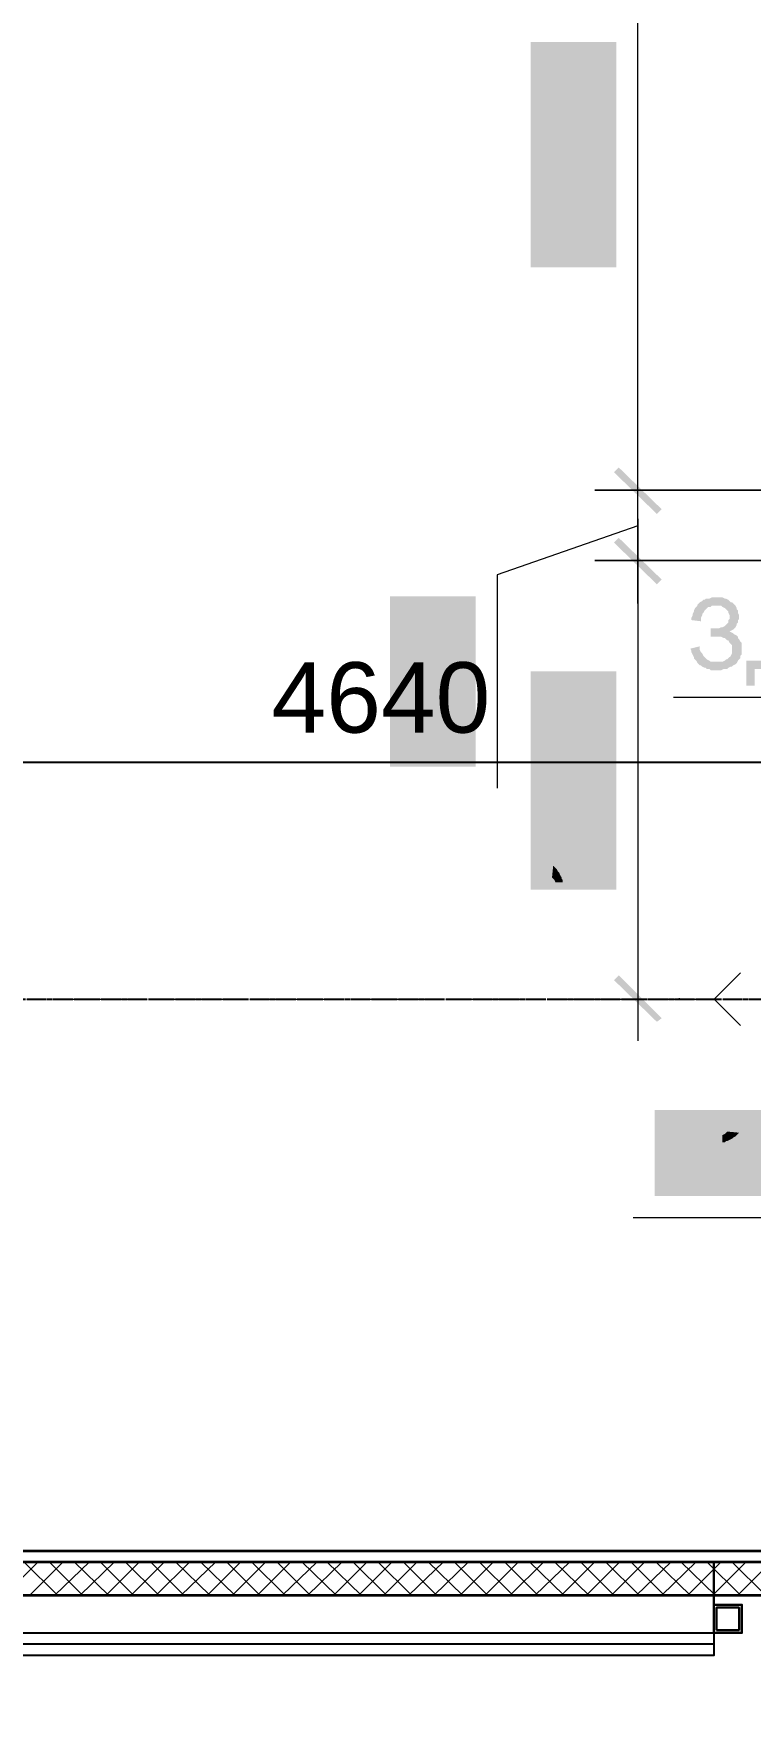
# Model space of a CAD drawing. Header units: millimetres. Extents: x -383313 to -161684, y -117025 to 99224.
# Drawn here: x -333930 to -331384, y -26108 to -20153 of the extents above; entities that cross this region are included whole.
import ezdxf

# ---------------------------------------------------------------- set-up
doc = ezdxf.new("R2010")
doc.units = ezdxf.units.MM
doc.header["$MEASUREMENT"] = 0
doc.linetypes.add('PS-GOST2.303 5', pattern=[24, 20, -1.5, 1, -1.5])
doc.layers.get('Defpoints').update_dxf_attribs({"color": 31})
for name, color, linetype in [('001__КОНСТРУКТИВ__Двери', 13, 'Continuous'), ('001__КОНСТРУКТИВ__Колонны', 14, 'Continuous'), ('001__КОНСТРУКТИВ__размеры внутр.', 7, 'Continuous'), ('PDF_Geometry', 7, 'Continuous'), ('PDF_Solid Fills', 7, 'Continuous'), ('PS_Оси', 5, 'PS-GOST2.303 5')]:
    doc.layers.add(name, color=color, linetype=linetype)
doc.layers.add('001__КОНСТРУКТИВ__Стены наружные', color=7, linetype='Continuous', lineweight=30)
doc.styles.add('PSTUDIO', font='arial.ttf')
doc.dimstyles.new('PS_TICK', dxfattribs={"dimscale": 100, "dimtxt": 2.5, "dimasz": 1, "dimexe": 2, "dimexo": 2, "dimgap": 1, "dimtad": 1, "dimdec": 0, "dimzin": 0, "dimdsep": 46, "dimtxsty": 'PSTUDIO', "dimblk": 'ARCHTICK', "dimcen": 2, "dimdle": 1.5, "dimse1": 1, "dimse2": 1, "dimadec": 0, "dimazin": 0, "dimtfac": 1, "dimtdec": 0, "dimtix": 1, "dimtmove": 1, "dimatfit": 3, "dimldrblk": 'ARCHTICK', "dimfxl": 1, "dimtolj": 1, "dimtzin": 0, "dimarcsym": 0})

# ---------------------------------------------------------------- blocks, each defined once
blk = doc.blocks.new('_ArchTick')
at = {"color": 0, "linetype": 'ByBlock', "const_width": 0.15}
blk.add_lwpolyline([(-0.5, -0.5), (0.5, 0.5)], dxfattribs=at)
blk = doc.blocks.new('*D279')
at = {"layer": '001__КОНСТРУКТИВ__размеры внутр.', "color": 0, "lineweight": -2, "ltscale": 100, "transparency": 16777216}
blk.add_line((-335166.1, -22739.8), (-330226.1, -22739.8), dxfattribs=at)
at = {"layer": 'Defpoints', "color": 0, "ltscale": 100, "transparency": 16777216}
for p in [(-335016.1, -22267.3), (-330376.1, -22267.3), (-330376.1, -22739.8)]:
    blk.add_point(p, dxfattribs=at)
at = {"layer": '001__КОНСТРУКТИВ__размеры внутр.', "color": 0, "lineweight": -2, "ltscale": 100, "transparency": 16777216, "xscale": 100, "yscale": 100, "zscale": 100, "rotation": 180}
blk.add_blockref('_ArchTick', (-335016.1, -22739.8), dxfattribs=at)
at = {"layer": '001__КОНСТРУКТИВ__размеры внутр.', "color": 0, "lineweight": -2, "ltscale": 100, "transparency": 16777216, "xscale": 100, "yscale": 100, "zscale": 100}
blk.add_blockref('_ArchTick', (-330376.1, -22739.8), dxfattribs=at)
at = {"layer": '001__КОНСТРУКТИВ__размеры внутр.', "color": 0, "ltscale": 100, "transparency": 16777216, "insert": (-332696.1, -22512.2), "char_height": 250, "attachment_point": 5, "style": 'PSTUDIO'}
blk.add_mtext('\\A1;4640', dxfattribs=at)
blk = doc.blocks.new('*D281')
at = {"layer": '001__КОНСТРУКТИВ__размеры внутр.', "color": 0, "lineweight": -2, "ltscale": 100, "transparency": 16777216}
blk.add_line((-336984.8, -5432.1), (-336984.8, -20232.4), dxfattribs=at)
at = {"layer": 'Defpoints', "color": 0, "ltscale": 100, "transparency": 16777216}
for p in [(-330226.1, -5582.1), (-336984.8, -20082.4), (-335014.1, -20082.4)]:
    blk.add_point(p, dxfattribs=at)
at = {"layer": '001__КОНСТРУКТИВ__размеры внутр.', "color": 0, "lineweight": -2, "ltscale": 100, "transparency": 16777216, "xscale": 100, "yscale": 100, "zscale": 100}
for p, rotation in [((-336984.8, -5582.1), 90), ((-336984.8, -20082.4), 270)]:
    blk.add_blockref('_ArchTick', p, dxfattribs=dict(at, rotation=rotation))
at = {"layer": '001__КОНСТРУКТИВ__размеры внутр.', "color": 0, "ltscale": 100, "transparency": 16777216, "insert": (-337212.4, -12832.2), "char_height": 250, "attachment_point": 5, "rotation": 90, "style": 'PSTUDIO'}
blk.add_mtext('\\A1;14500', dxfattribs=at)
blk = doc.blocks.new('A$Cf5759c35')
at = {"layer": 'PDF_Solid Fills'}
for points in [[(26322.7, -2019.3), (26322.7, -2019.3), (26322.7, -2044.7), (26326.9, -2048.9), (26326.9, -2053.2), (26331.2, -2061.6), (26335.4, -2065.9), (26335.4, -2065.9), (26339.6, -2070.1), (26348.1, -2074.3), (26348.1, -2019.3), (26348.1, -2019.3), (26348.1, -2010.8), (26348.1, -2006.6), (26352.3, -1998.1), (26356.6, -1993.9), (26360.8, -1989.7), (26369.3, -1985.4), (26369.3, -1985.4), (26373.5, -1981.2), (26377.7, -1981.2), (26382, -1977), (26386.2, -1977), (26390.4, -1977), (26398.9, -1972.7), (26407.4, -1972.7), (26411.6, -1972.7), (26420.1, -1972.7), (26428.5, -1972.7), (26441.2, -1972.7), (26449.7, -1972.7), (26449.7, -1972.7), (26462.4, -1972.7), (26470.9, -1972.7), (26479.3, -1972.7), (26487.8, -1972.7), (26492, -1972.7), (26500.5, -1972.7), (26509, -1977), (26513.2, -1977), (26517.4, -1977), (26521.7, -1981.2), (26525.9, -1981.2), (26530.1, -1985.4), (26534.4, -1985.4), (26538.6, -1989.7), (26542.8, -1998.1), (26547.1, -2002.4), (26551.3, -2006.6), (26551.3, -2015.1), (26551.3, -2019.3), (26555.5, -2074.3), (26559.8, -2070.1), (26564, -2065.9), (26568.2, -2061.6), (26568.2, -2053.2), (26572.5, -2048.9), (26572.5, -2040.5), (26576.7, -2036.2), (26576.7, -2027.8), (26576.7, -2019.3), (26576.7, -2019.3), (26576.7, -2010.8), (26576.7, -2006.6), (26572.5, -1998.1), (26572.5, -1993.9), (26568.2, -1985.4), (26564, -1981.2), (26564, -1977), (26559.8, -1972.7), (26555.5, -1968.5), (26551.3, -1964.3), (26547.1, -1960), (26538.6, -1955.8), (26534.4, -1955.8), (26525.9, -1951.6), (26521.7, -1947.3), (26517.4, -1947.3), (26513.2, -1947.3), (26509, -1943.1), (26500.5, -1943.1), (26496.3, -1943.1), (26487.8, -1943.1), (26479.3, -1938.9), (26475.1, -1938.9), (26466.6, -1938.9), (26458.2, -1938.9), (26449.7, -1938.9), (26445.5, -1938.9), (26437, -1938.9), (26428.5, -1938.9), (26420.1, -1938.9), (26415.8, -1938.9), (26407.4, -1943.1), (26403.1, -1943.1), (26394.7, -1943.1), (26390.4, -1943.1), (26382, -1947.3), (26377.7, -1947.3), (26369.3, -1951.6), (26365, -1955.8), (26356.6, -1955.8), (26352.3, -1960), (26352.3, -1960), (26348.1, -1964.3), (26343.9, -1968.5), (26335.4, -1972.7), (26331.2, -1981.2), (26331.2, -1985.4), (26326.9, -1985.4), (26326.9, -1993.9), (26322.7, -1998.1), (26322.7, -2006.6), (26322.7, -2015.1)], [(26348.1, -2074.3), (26352.3, -2078.6), (26356.6, -2082.8), (26365, -2087), (26369.3, -2091.3), (26377.7, -2091.3), (26377.7, -2095.5), (26386.2, -2095.5), (26390.4, -2095.5), (26398.9, -2099.7), (26403.1, -2099.7), (26411.6, -2099.7), (26415.8, -2099.7), (26424.3, -2099.7), (26432.8, -2099.7), (26441.2, -2104), (26449.7, -2104), (26453.9, -2104), (26462.4, -2104), (26470.9, -2099.7), (26479.3, -2099.7), (26487.8, -2099.7), (26496.3, -2099.7), (26500.5, -2099.7), (26509, -2095.5), (26513.2, -2095.5), (26521.7, -2091.3), (26525.9, -2091.3), (26530.1, -2087), (26538.6, -2087), (26542.8, -2082.8), (26547.1, -2078.6), (26551.3, -2078.6), (26555.5, -2074.3), (26551.3, -2019.3), (26551.3, -2023.5), (26551.3, -2027.8), (26547.1, -2036.2), (26547.1, -2040.5), (26542.8, -2044.7), (26538.6, -2053.2), (26530.1, -2057.4), (26530.1, -2057.4), (26525.9, -2057.4), (26521.7, -2061.6), (26517.4, -2061.6), (26513.2, -2065.9), (26504.7, -2065.9), (26500.5, -2065.9), (26492, -2070.1), (26483.6, -2070.1), (26475.1, -2070.1), (26466.6, -2070.1), (26458.2, -2070.1), (26449.7, -2070.1), (26441.2, -2070.1), (26432.8, -2070.1), (26424.3, -2070.1), (26415.8, -2070.1), (26407.4, -2070.1), (26403.1, -2065.9), (26394.7, -2065.9), (26390.4, -2065.9), (26382, -2061.6), (26377.7, -2061.6), (26373.5, -2057.4), (26369.3, -2057.4), (26365, -2053.2), (26360.8, -2048.9), (26356.6, -2044.7), (26352.3, -2040.5), (26348.1, -2036.2), (26348.1, -2027.8), (26348.1, -2019.3)], [(26322.7, -2218.3), (26322.7, -2218.3), (26322.7, -2239.4), (26326.9, -2247.9), (26326.9, -2252.1), (26331.2, -2260.6), (26335.4, -2264.8), (26339.6, -2269.1), (26343.9, -2273.3), (26348.1, -2214), (26348.1, -2209.8), (26348.1, -2201.3), (26352.3, -2197.1), (26352.3, -2192.9), (26356.6, -2184.4), (26360.8, -2180.2), (26365, -2180.2), (26369.3, -2175.9), (26377.7, -2171.7), (26382, -2167.5), (26390.4, -2167.5), (26394.7, -2167.5), (26403.1, -2167.5), (26407.4, -2167.5), (26415.8, -2167.5), (26424.3, -2167.5), (26428.5, -2171.7), (26437, -2171.7), (26441.2, -2175.9), (26445.5, -2180.2), (26449.7, -2184.4), (26453.9, -2188.6), (26453.9, -2163.2), (26462.4, -2163.2), (26462.4, -2163.2), (26470.9, -2163.2), (26479.3, -2163.2), (26483.6, -2163.2), (26492, -2167.5), (26500.5, -2167.5), (26500.5, -2167.5), (26509, -2171.7), (26517.4, -2171.7), (26521.7, -2175.9), (26525.9, -2180.2), (26530.1, -2180.2), (26534.4, -2184.4), (26542.8, -2192.9), (26547.1, -2197.1), (26547.1, -2201.3), (26551.3, -2205.6), (26551.3, -2214), (26551.3, -2222.5), (26555.5, -2163.2), (26551.3, -2159), (26542.8, -2154.8), (26538.6, -2150.5), (26530.1, -2150.5), (26525.9, -2146.3), (26517.4, -2142.1), (26517.4, -2142.1), (26513.2, -2142.1), (26509, -2137.8), (26500.5, -2137.8), (26496.3, -2137.8), (26487.8, -2133.6), (26483.6, -2133.6), (26475.1, -2133.6), (26466.6, -2133.6), (26458.2, -2133.6), (26449.7, -2133.6), (26441.2, -2133.6), (26441.2, -2133.6), (26432.8, -2133.6), (26424.3, -2133.6), (26415.8, -2133.6), (26407.4, -2133.6), (26398.9, -2133.6), (26394.7, -2137.8), (26386.2, -2137.8), (26382, -2137.8), (26377.7, -2142.1), (26373.5, -2142.1), (26369.3, -2142.1), (26365, -2146.3), (26356.6, -2150.5), (26352.3, -2154.8), (26348.1, -2159), (26343.9, -2163.2), (26339.6, -2167.5), (26335.4, -2171.7), (26331.2, -2180.2), (26326.9, -2184.4), (26326.9, -2192.9), (26322.7, -2197.1), (26322.7, -2205.6), (26322.7, -2209.8)], [(26453.9, -2188.6), (26458.2, -2197.1), (26458.2, -2209.8), (26462.4, -2214), (26466.6, -2277.5), (26466.6, -2273.3), (26470.9, -2264.8), (26475.1, -2260.6), (26479.3, -2256.4), (26483.6, -2247.9), (26483.6, -2243.7), (26487.8, -2235.2), (26487.8, -2231), (26487.8, -2222.5), (26487.8, -2222.5), (26487.8, -2214), (26487.8, -2205.6), (26483.6, -2201.3), (26483.6, -2192.9), (26479.3, -2188.6), (26479.3, -2188.6), (26475.1, -2180.2), (26470.9, -2175.9), (26466.6, -2171.7), (26462.4, -2167.5), (26453.9, -2163.2)], [(26513.2, -2264.8), (26513.2, -2290.2), (26525.9, -2290.2), (26534.4, -2286), (26538.6, -2286), (26547.1, -2281.8), (26551.3, -2277.5), (26555.5, -2273.3), (26559.8, -2269.1), (26564, -2269.1), (26568.2, -2260.6), (26568.2, -2256.4), (26572.5, -2252.1), (26572.5, -2243.7), (26576.7, -2235.2), (26576.7, -2231), (26576.7, -2222.5), (26576.7, -2218.3), (26576.7, -2209.8), (26576.7, -2205.6), (26572.5, -2197.1), (26572.5, -2192.9), (26568.2, -2184.4), (26564, -2180.2), (26564, -2171.7), (26559.8, -2167.5), (26555.5, -2163.2), (26551.3, -2222.5), (26551.3, -2222.5), (26551.3, -2231), (26547.1, -2239.4), (26547.1, -2243.7), (26542.8, -2247.9), (26538.6, -2252.1), (26534.4, -2256.4), (26525.9, -2260.6), (26521.7, -2260.6)], [(26343.9, -2273.3), (26348.1, -2277.5), (26352.3, -2281.8), (26360.8, -2286), (26365, -2290.2), (26369.3, -2290.2), (26377.7, -2294.5), (26382, -2294.5), (26390.4, -2294.5), (26398.9, -2298.7), (26407.4, -2298.7), (26411.6, -2298.7), (26415.8, -2294.5), (26424.3, -2294.5), (26432.8, -2294.5), (26437, -2290.2), (26445.5, -2290.2), (26449.7, -2286), (26453.9, -2281.8), (26462.4, -2281.8), (26466.6, -2277.5), (26462.4, -2214), (26462.4, -2222.5), (26458.2, -2226.7), (26458.2, -2235.2), (26453.9, -2239.4), (26449.7, -2243.7), (26445.5, -2252.1), (26445.5, -2252.1), (26441.2, -2256.4), (26432.8, -2260.6), (26428.5, -2260.6), (26420.1, -2264.8), (26415.8, -2264.8), (26407.4, -2264.8), (26398.9, -2264.8), (26394.7, -2264.8), (26386.2, -2260.6), (26382, -2260.6), (26373.5, -2256.4), (26369.3, -2256.4), (26365, -2252.1), (26356.6, -2243.7), (26352.3, -2239.4), (26352.3, -2235.2), (26348.1, -2226.7), (26348.1, -2222.5), (26348.1, -2214)], [(26322.7, -2413), (26322.7, -2434.2), (26326.9, -2438.4), (26326.9, -2446.9), (26331.2, -2451.1), (26335.4, -2459.6), (26339.6, -2463.8), (26339.6, -2463.8), (26343.9, -2468), (26348.1, -2413), (26348.1, -2408.8), (26348.1, -2400.3), (26352.3, -2391.8), (26352.3, -2387.6), (26356.6, -2383.4), (26360.8, -2379.1), (26365, -2374.9), (26373.5, -2374.9), (26377.7, -2370.7), (26386.2, -2370.7), (26390.4, -2370.7), (26394.7, -2370.7), (26403.1, -2374.9), (26407.4, -2379.1), (26411.6, -2383.4), (26415.8, -2387.6), (26420.1, -2387.6), (26420.1, -2396.1), (26424.3, -2400.3), (26424.3, -2408.8), (26428.5, -2417.2), (26428.5, -2421.5), (26428.5, -2362.2), (26424.3, -2358), (26420.1, -2353.7), (26415.8, -2349.5), (26411.6, -2345.3), (26407.4, -2345.3), (26398.9, -2341), (26394.7, -2341), (26386.2, -2341), (26382, -2341), (26373.5, -2341), (26365, -2345.3), (26360.8, -2345.3), (26352.3, -2349.5), (26352.3, -2349.5), (26348.1, -2353.7), (26343.9, -2358), (26339.6, -2362.2), (26335.4, -2370.7), (26331.2, -2374.9), (26326.9, -2379.1), (26326.9, -2387.6), (26322.7, -2391.8), (26322.7, -2400.3), (26322.7, -2404.5)], [(26428.5, -2425.7), (26453.9, -2429.9), (26453.9, -2429.9), (26453.9, -2421.5), (26449.7, -2417.2), (26449.7, -2408.8), (26449.7, -2349.5), (26445.5, -2353.7), (26441.2, -2362.2), (26437, -2366.4), (26437, -2374.9), (26432.8, -2366.4), (26428.5, -2362.2), (26428.5, -2421.5)], [(26449.7, -2349.5), (26449.7, -2408.8), (26449.7, -2404.5), (26453.9, -2396.1), (26453.9, -2391.8), (26458.2, -2383.4), (26458.2, -2379.1), (26462.4, -2374.9), (26466.6, -2370.7), (26475.1, -2366.4), (26479.3, -2362.2), (26483.6, -2362.2), (26492, -2362.2), (26500.5, -2362.2), (26500.5, -2362.2), (26504.7, -2362.2), (26513.2, -2362.2), (26521.7, -2362.2), (26525.9, -2366.4), (26530.1, -2370.7), (26538.6, -2374.9), (26542.8, -2379.1), (26542.8, -2387.6), (26547.1, -2391.8), (26551.3, -2396.1), (26551.3, -2404.5), (26551.3, -2413), (26551.3, -2472.3), (26555.5, -2468), (26559.8, -2463.8), (26564, -2459.6), (26568.2, -2451.1), (26572.5, -2446.9), (26572.5, -2438.4), (26572.5, -2434.2), (26576.7, -2425.7), (26576.7, -2421.5), (26576.7, -2413), (26576.7, -2408.8), (26576.7, -2400.3), (26576.7, -2391.8), (26572.5, -2387.6), (26572.5, -2379.1), (26568.2, -2374.9), (26564, -2366.4), (26564, -2362.2), (26559.8, -2358), (26555.5, -2353.7), (26551.3, -2349.5), (26547.1, -2345.3), (26542.8, -2341), (26538.6, -2336.8), (26530.1, -2336.8), (26525.9, -2332.6), (26517.4, -2328.3), (26513.2, -2328.3), (26504.7, -2328.3), (26500.5, -2328.3), (26496.3, -2328.3), (26487.8, -2328.3), (26483.6, -2328.3), (26475.1, -2332.6), (26470.9, -2332.6), (26462.4, -2336.8), (26458.2, -2341), (26458.2, -2341), (26453.9, -2345.3)], [(26343.9, -2468), (26348.1, -2472.3), (26352.3, -2476.5), (26360.8, -2480.7), (26365, -2480.7), (26373.5, -2485), (26377.7, -2485), (26386.2, -2489.2), (26390.4, -2459.6), (26386.2, -2455.3), (26382, -2455.3), (26373.5, -2451.1), (26369.3, -2451.1), (26360.8, -2446.9), (26356.6, -2442.6), (26356.6, -2438.4), (26352.3, -2434.2), (26348.1, -2425.7), (26348.1, -2421.5), (26348.1, -2413)], [(26500.5, -2459.6), (26504.7, -2493.4), (26509, -2489.2), (26521.7, -2489.2), (26530.1, -2485), (26534.4, -2485), (26542.8, -2480.7), (26547.1, -2476.5), (26551.3, -2472.3), (26551.3, -2413), (26551.3, -2417.2), (26551.3, -2425.7), (26547.1, -2429.9), (26542.8, -2438.4), (26538.6, -2442.6), (26538.6, -2442.6), (26534.4, -2446.9), (26530.1, -2451.1), (26525.9, -2455.3), (26517.4, -2455.3), (26509, -2459.6)], [(26322.7, -2603.5), (26322.7, -2624.7), (26326.9, -2633.1), (26326.9, -2637.4), (26331.2, -2645.8), (26331.2, -2650.1), (26335.4, -2654.3), (26339.6, -2658.5), (26343.9, -2662.8), (26348.1, -2667), (26352.3, -2671.2), (26360.8, -2675.5), (26365, -2679.7), (26373.5, -2679.7), (26377.7, -2683.9), (26386.2, -2683.9), (26394.7, -2683.9), (26398.9, -2654.3), (26390.4, -2654.3), (26382, -2650.1), (26377.7, -2650.1), (26369.3, -2645.8), (26365, -2641.6), (26360.8, -2637.4), (26356.6, -2637.4), (26352.3, -2628.9), (26352.3, -2624.7), (26348.1, -2620.4), (26348.1, -2612), (26348.1, -2603.5), (26348.1, -2540), (26339.6, -2548.5), (26339.6, -2548.5), (26335.4, -2552.7), (26335.4, -2556.9), (26331.2, -2561.2), (26326.9, -2569.6), (26326.9, -2573.9), (26322.7, -2582.3), (26322.7, -2586.6), (26322.7, -2595)], [(26348.1, -2540), (26348.1, -2603.5), (26348.1, -2586.6), (26352.3, -2582.3), (26356.6, -2573.9), (26360.8, -2569.6), (26360.8, -2569.6), (26365, -2565.4), (26369.3, -2561.2), (26377.7, -2556.9), (26382, -2556.9), (26390.4, -2556.9), (26394.7, -2556.9), (26403.1, -2556.9), (26407.4, -2561.2), (26415.8, -2561.2), (26420.1, -2565.4), (26428.5, -2569.6), (26428.5, -2573.9), (26432.8, -2578.1), (26437, -2582.3), (26441.2, -2586.6), (26449.7, -2590.8), (26453.9, -2595), (26458.2, -2599.3), (26462.4, -2607.7), (26466.6, -2612), (26475.1, -2620.4), (26479.3, -2624.7), (26483.6, -2633.1), (26492, -2637.4), (26496.3, -2645.8), (26500.5, -2650.1), (26504.7, -2654.3), (26509, -2658.5), (26513.2, -2662.8), (26517.4, -2667), (26521.7, -2671.2), (26525.9, -2675.5), (26534.4, -2679.7), (26538.6, -2679.7), (26547.1, -2683.9), (26551.3, -2688.2), (26551.3, -2688.2), (26559.8, -2688.2), (26564, -2688.2), (26572.5, -2692.4), (26572.5, -2523.1), (26542.8, -2523.1), (26542.8, -2645.8), (26542.8, -2645.8), (26538.6, -2645.8), (26530.1, -2641.6), (26525.9, -2633.1), (26525.9, -2633.1), (26521.7, -2628.9), (26517.4, -2624.7), (26513.2, -2620.4), (26509, -2612), (26500.5, -2607.7), (26496.3, -2599.3), (26492, -2599.3), (26487.8, -2590.8), (26483.6, -2582.3), (26475.1, -2578.1), (26470.9, -2573.9), (26466.6, -2569.6), (26462.4, -2561.2), (26458.2, -2556.9), (26453.9, -2556.9), (26449.7, -2552.7), (26449.7, -2548.5), (26441.2, -2544.2), (26437, -2540), (26432.8, -2535.8), (26424.3, -2535.8), (26420.1, -2531.5), (26415.8, -2531.5), (26411.6, -2527.3), (26403.1, -2527.3), (26398.9, -2527.3), (26390.4, -2527.3), (26390.4, -2527.3), (26382, -2527.3), (26377.7, -2527.3), (26369.3, -2527.3), (26365, -2531.5), (26356.6, -2535.8), (26352.3, -2535.8)], [(25823.2, -3992), (25823.2, -3992), (25823.2, -4017.4), (25827.4, -4021.7), (25827.4, -4025.9), (25831.6, -4034.4), (25835.9, -4038.6), (25835.9, -4038.6), (25840.1, -4042.8), (25848.6, -4047.1), (25848.6, -3992), (25848.6, -3992), (25848.6, -3983.6), (25848.6, -3979.3), (25852.8, -3970.9), (25857, -3966.6), (25861.3, -3962.4), (25869.7, -3958.2), (25869.7, -3958.2), (25874, -3953.9), (25878.2, -3953.9), (25882.4, -3949.7), (25886.7, -3949.7), (25890.9, -3949.7), (25899.4, -3945.5), (25907.8, -3945.5), (25912.1, -3945.5), (25920.5, -3945.5), (25929, -3945.5), (25941.7, -3945.5), (25950.2, -3945.5), (25950.2, -3945.5), (25962.9, -3945.5), (25971.3, -3945.5), (25979.8, -3945.5), (25988.3, -3945.5), (25992.5, -3945.5), (26001, -3945.5), (26009.4, -3949.7), (26013.7, -3949.7), (26017.9, -3949.7), (26022.1, -3953.9), (26026.4, -3953.9), (26030.6, -3958.2), (26034.8, -3958.2), (26039.1, -3962.4), (26043.3, -3970.9), (26047.5, -3975.1), (26051.8, -3979.3), (26051.8, -3987.8), (26051.8, -3992), (26056, -4047.1), (26060.2, -4042.8), (26064.5, -4038.6), (26068.7, -4034.4), (26068.7, -4025.9), (26072.9, -4021.7), (26072.9, -4013.2), (26077.2, -4009), (26077.2, -4000.5), (26077.2, -3992), (26077.2, -3992), (26077.2, -3983.6), (26077.2, -3979.3), (26072.9, -3970.9), (26072.9, -3966.6), (26068.7, -3958.2), (26064.5, -3953.9), (26064.5, -3949.7), (26060.2, -3945.5), (26056, -3941.2), (26051.8, -3937), (26047.5, -3932.8), (26039.1, -3928.5), (26034.8, -3928.5), (26026.4, -3924.3), (26022.1, -3920.1), (26017.9, -3920.1), (26013.7, -3920.1), (26009.4, -3915.8), (26001, -3915.8), (25996.7, -3915.8), (25988.3, -3915.8), (25979.8, -3911.6), (25975.6, -3911.6), (25967.1, -3911.6), (25958.6, -3911.6), (25950.2, -3911.6), (25945.9, -3911.6), (25937.5, -3911.6), (25929, -3911.6), (25920.5, -3911.6), (25916.3, -3911.6), (25907.8, -3915.8), (25903.6, -3915.8), (25895.1, -3915.8), (25890.9, -3915.8), (25882.4, -3920.1), (25878.2, -3920.1), (25869.7, -3924.3), (25865.5, -3928.5), (25857, -3928.5), (25852.8, -3932.8), (25852.8, -3932.8), (25848.6, -3937), (25844.3, -3941.2), (25835.9, -3945.5), (25831.6, -3953.9), (25831.6, -3958.2), (25827.4, -3958.2), (25827.4, -3966.6), (25823.2, -3970.9), (25823.2, -3979.3), (25823.2, -3987.8)], [(26957.7, -3890.4), (26940.8, -3890.4), (26932.3, -3894.7), (26919.6, -3894.7), (26915.4, -3898.9), (26911.1, -3898.9), (26906.9, -3903.1), (26898.4, -3907.4), (26894.2, -3911.6), (26890, -3915.8), (26890, -3920.1), (26885.7, -3924.3), (26881.5, -3928.5), (26877.3, -3937), (26877.3, -3941.2), (26873, -3949.7), (26873, -3953.9), (26868.8, -3962.4), (26868.8, -3970.9), (26902.7, -3975.1), (26902.7, -3975.1), (26902.7, -3970.9), (26902.7, -3962.4), (26906.9, -3953.9), (26906.9, -3949.7), (26911.1, -3945.5), (26915.4, -3937), (26919.6, -3932.8), (26923.8, -3928.5), (26928.1, -3924.3), (26936.5, -3924.3), (26940.8, -3920.1), (26949.2, -3920.1), (26957.7, -3920.1), (27021.2, -3915.8), (27017, -3911.6), (27012.7, -3907.4), (27008.5, -3907.4), (27004.3, -3903.1), (27000, -3898.9), (26991.6, -3894.7), (26987.3, -3894.7), (26978.9, -3890.4), (26970.4, -3890.4), (26966.2, -3890.4)], [(27021.2, -3915.8), (26957.7, -3920.1), (26974.6, -3920.1), (26978.9, -3924.3), (26987.3, -3928.5), (26991.6, -3932.8), (26995.8, -3937), (27000, -3941.2), (27000, -3945.5), (27004.3, -3953.9), (27004.3, -3958.2), (27004.3, -3966.6), (27000, -3970.9), (27000, -3979.3), (26995.8, -3983.6), (26991.6, -3987.8), (26987.3, -3992), (26978.9, -3996.3), (26974.6, -3996.3), (26974.6, -3996.3), (26966.2, -4000.5), (26961.9, -4000.5), (26953.5, -4000.5), (26945, -4000.5), (26936.5, -4000.5), (26936.5, -4030.1), (26953.5, -4030.1), (26961.9, -4030.1), (26966.2, -4030.1), (26974.6, -4030.1), (26983.1, -4034.4), (26987.3, -4034.4), (26991.6, -4038.6), (26995.8, -4042.8), (27000, -4042.8), (27004.3, -4051.3), (27008.5, -4055.5), (27012.7, -4059.8), (27012.7, -4068.2), (27012.7, -4072.5), (27012.7, -4076.7), (27012.7, -4085.2), (27012.7, -4089.4), (27008.5, -4097.9), (27004.3, -4102.1), (27000, -4106.3), (26995.8, -4110.6), (26991.6, -4110.6), (26987.3, -4114.8), (26978.9, -4119), (26970.4, -4119), (26966.2, -4119), (26957.7, -4119), (26890, -4123.3), (26894.2, -4127.5), (26898.4, -4131.7), (26902.7, -4131.7), (26906.9, -4136), (26915.4, -4140.2), (26919.6, -4140.2), (26923.8, -4144.4), (26932.3, -4144.4), (26936.5, -4148.7), (26945, -4148.7), (26949.2, -4148.7), (26957.7, -4148.7), (26961.9, -4148.7), (26970.4, -4148.7), (26974.6, -4148.7), (26983.1, -4144.4), (26991.6, -4144.4), (26995.8, -4144.4), (27000, -4140.2), (27008.5, -4136), (27012.7, -4136), (27017, -4131.7), (27025.4, -4127.5), (27025.4, -4127.5), (27029.7, -4123.3), (27033.9, -4114.8), (27038.1, -4110.6), (27042.4, -4106.3), (27042.4, -4097.9), (27046.6, -4093.6), (27046.6, -4085.2), (27046.6, -4080.9), (27046.6, -4072.5), (27046.6, -4072.5), (27046.6, -4064), (27046.6, -4059.8), (27046.6, -4051.3), (27042.4, -4047.1), (27038.1, -4038.6), (27033.9, -4034.4), (27033.9, -4030.1), (27029.7, -4025.9), (27021.2, -4021.7), (27017, -4017.4), (27008.5, -4013.2), (27004.3, -4013.2), (27004.3, -4013.2), (27008.5, -4009), (27017, -4004.7), (27021.2, -4000.5), (27025.4, -3996.3), (27029.7, -3987.8), (27029.7, -3983.6), (27033.9, -3979.3), (27033.9, -3970.9), (27038.1, -3966.6), (27038.1, -3958.2), (27038.1, -3953.9), (27033.9, -3945.5), (27033.9, -3937), (27029.7, -3932.8), (27029.7, -3928.5), (27025.4, -3920.1)], [(27266.7, -3894.7), (27232.9, -3924.3), (27232.9, -4114.8), (27063.5, -4114.8), (27063.5, -4203.7), (27093.2, -4203.7), (27093.2, -4144.4), (27258.3, -4144.4), (27287.9, -4114.8), (27266.7, -4114.8)], [(25848.6, -4047.1), (25852.8, -4051.3), (25857, -4055.5), (25865.5, -4059.8), (25869.7, -4064), (25878.2, -4064), (25878.2, -4068.2), (25886.7, -4068.2), (25890.9, -4068.2), (25899.4, -4072.5), (25903.6, -4072.5), (25912.1, -4072.5), (25916.3, -4072.5), (25924.8, -4072.5), (25933.2, -4072.5), (25941.7, -4076.7), (25950.2, -4076.7), (25954.4, -4076.7), (25962.9, -4076.7), (25971.3, -4072.5), (25979.8, -4072.5), (25988.3, -4072.5), (25996.7, -4072.5), (26001, -4072.5), (26009.4, -4068.2), (26013.7, -4068.2), (26022.1, -4064), (26026.4, -4064), (26030.6, -4059.8), (26039.1, -4059.8), (26043.3, -4055.5), (26047.5, -4051.3), (26051.8, -4051.3), (26056, -4047.1), (26051.8, -3992), (26051.8, -3996.3), (26051.8, -4000.5), (26047.5, -4009), (26047.5, -4013.2), (26043.3, -4017.4), (26039.1, -4025.9), (26030.6, -4030.1), (26030.6, -4030.1), (26026.4, -4030.1), (26022.1, -4034.4), (26017.9, -4034.4), (26013.7, -4038.6), (26005.2, -4038.6), (26001, -4038.6), (25992.5, -4042.8), (25984, -4042.8), (25975.6, -4042.8), (25967.1, -4042.8), (25958.6, -4042.8), (25950.2, -4042.8), (25941.7, -4042.8), (25933.2, -4042.8), (25924.8, -4042.8), (25916.3, -4042.8), (25907.8, -4042.8), (25903.6, -4038.6), (25895.1, -4038.6), (25890.9, -4038.6), (25882.4, -4034.4), (25878.2, -4034.4), (25874, -4030.1), (25869.7, -4030.1), (25865.5, -4025.9), (25861.3, -4021.7), (25857, -4017.4), (25852.8, -4013.2), (25848.6, -4009), (25848.6, -4000.5), (25848.6, -3992)], [(25929, -4127.5), (25933.2, -4191), (25933.2, -4182.5), (25937.5, -4174.1), (25937.5, -4165.6), (25941.7, -4161.4), (25945.9, -4157.1), (25950.2, -4152.9), (25954.4, -4148.7), (25958.6, -4144.4), (25962.9, -4140.2), (25971.3, -4140.2), (25975.6, -4136), (25984, -4136), (25992.5, -4136), (25992.5, -4136), (25996.7, -4136), (26005.2, -4136), (26013.7, -4140.2), (26017.9, -4140.2), (26026.4, -4144.4), (26030.6, -4148.7), (26034.8, -4152.9), (26034.8, -4152.9), (26043.3, -4157.1), (26043.3, -4165.6), (26047.5, -4169.8), (26051.8, -4174.1), (26051.8, -4182.5), (26051.8, -4191), (26051.8, -4127.5), (26047.5, -4123.3), (26047.5, -4123.3), (26039.1, -4119), (26034.8, -4114.8), (26030.6, -4110.6), (26022.1, -4110.6), (26017.9, -4106.3), (26009.4, -4106.3), (26001, -4106.3), (25996.7, -4102.1), (25988.3, -4102.1), (25984, -4102.1), (25979.8, -4106.3), (25971.3, -4106.3), (25962.9, -4106.3), (25958.6, -4110.6), (25950.2, -4110.6), (25945.9, -4114.8), (25941.7, -4119), (25933.2, -4123.3)], [(26898.4, -4064), (26864.6, -4072.5), (26868.8, -4080.9), (26868.8, -4085.2), (26873, -4093.6), (26877.3, -4102.1), (26877.3, -4106.3), (26881.5, -4110.6), (26885.7, -4114.8), (26890, -4123.3), (26957.7, -4119), (26949.2, -4119), (26945, -4119), (26936.5, -4119), (26932.3, -4114.8), (26923.8, -4110.6), (26919.6, -4106.3), (26915.4, -4102.1), (26915.4, -4102.1), (26911.1, -4097.9), (26906.9, -4089.4), (26902.7, -4085.2), (26898.4, -4076.7), (26898.4, -4072.5)], [(25827.4, -4114.8), (25827.4, -4241.8), (25954.4, -4263), (25958.6, -4233.3), (25954.4, -4233.3), (25950.2, -4229.1), (25945.9, -4220.6), (25941.7, -4216.4), (25941.7, -4216.4), (25937.5, -4212.2), (25937.5, -4203.7), (25933.2, -4195.2), (25933.2, -4191), (25929, -4127.5), (25929, -4127.5), (25924.8, -4131.7), (25924.8, -4229.1), (25857, -4216.4), (25857, -4114.8)], [(25907.8, -4182.5), (25907.8, -4182.5), (25907.8, -4195.2), (25912.1, -4203.7), (25912.1, -4212.2), (25916.3, -4216.4), (25920.5, -4220.6), (25924.8, -4229.1), (25924.8, -4131.7), (25920.5, -4136), (25916.3, -4144.4), (25912.1, -4148.7), (25912.1, -4152.9), (25907.8, -4161.4), (25907.8, -4165.6), (25907.8, -4174.1)], [(26005.2, -4237.6), (26009.4, -4271.4), (26009.4, -4267.2), (26026.4, -4267.2), (26030.6, -4263), (26039.1, -4263), (26043.3, -4258.7), (26047.5, -4254.5), (26051.8, -4250.3), (26056, -4246), (26060.2, -4241.8), (26064.5, -4237.6), (26068.7, -4229.1), (26072.9, -4224.9), (26072.9, -4216.4), (26072.9, -4212.2), (26077.2, -4203.7), (26077.2, -4195.2), (26077.2, -4191), (26077.2, -4186.8), (26077.2, -4182.5), (26077.2, -4174.1), (26072.9, -4165.6), (26072.9, -4161.4), (26068.7, -4152.9), (26068.7, -4148.7), (26064.5, -4144.4), (26060.2, -4136), (26056, -4131.7), (26051.8, -4127.5), (26051.8, -4191), (26051.8, -4191), (26051.8, -4195.2), (26051.8, -4203.7), (26047.5, -4207.9), (26043.3, -4216.4), (26039.1, -4220.6), (26034.8, -4224.9), (26030.6, -4229.1), (26026.4, -4229.1), (26017.9, -4233.3), (26013.7, -4237.6)], [(26326.9, -4186.8), (26326.9, -4313.8), (26453.9, -4334.9), (26458.2, -4305.3), (26453.9, -4305.3), (26449.7, -4301.1), (26445.5, -4292.6), (26441.2, -4288.4), (26441.2, -4288.4), (26437, -4284.1), (26437, -4275.7), (26432.8, -4267.2), (26432.8, -4263), (26428.5, -4199.5), (26428.5, -4199.5), (26424.3, -4203.7), (26424.3, -4301.1), (26356.6, -4288.4), (26356.6, -4186.8)], [(26407.4, -4254.5), (26407.4, -4254.5), (26407.4, -4267.2), (26411.6, -4275.7), (26411.6, -4284.1), (26415.8, -4288.4), (26420.1, -4292.6), (26424.3, -4301.1), (26424.3, -4203.7), (26420.1, -4207.9), (26415.8, -4216.4), (26411.6, -4220.6), (26411.6, -4224.9), (26407.4, -4233.3), (26407.4, -4237.6), (26407.4, -4246)], [(26428.5, -4199.5), (26432.8, -4263), (26432.8, -4254.5), (26437, -4246), (26437, -4237.6), (26441.2, -4233.3), (26445.5, -4229.1), (26449.7, -4224.9), (26453.9, -4220.6), (26458.2, -4216.4), (26462.4, -4212.2), (26470.9, -4212.2), (26475.1, -4207.9), (26483.6, -4207.9), (26492, -4207.9), (26492, -4207.9), (26496.3, -4207.9), (26504.7, -4207.9), (26513.2, -4212.2), (26517.4, -4212.2), (26525.9, -4216.4), (26530.1, -4220.6), (26534.4, -4224.9), (26534.4, -4224.9), (26542.8, -4229.1), (26542.8, -4237.6), (26547.1, -4241.8), (26551.3, -4246), (26551.3, -4254.5), (26551.3, -4263), (26551.3, -4199.5), (26547.1, -4195.2), (26547.1, -4195.2), (26538.6, -4191), (26534.4, -4186.8), (26530.1, -4182.5), (26521.7, -4182.5), (26517.4, -4178.3), (26509, -4178.3), (26500.5, -4178.3), (26496.3, -4174.1), (26487.8, -4174.1), (26483.6, -4174.1), (26479.3, -4178.3), (26470.9, -4178.3), (26462.4, -4178.3), (26458.2, -4182.5), (26449.7, -4182.5), (26445.5, -4186.8), (26441.2, -4191), (26432.8, -4195.2)], [(26504.7, -4309.5), (26509, -4343.4), (26509, -4339.2), (26525.9, -4339.2), (26530.1, -4334.9), (26538.6, -4334.9), (26542.8, -4330.7), (26547.1, -4326.5), (26551.3, -4322.2), (26555.5, -4318), (26559.8, -4313.8), (26564, -4309.5), (26568.2, -4301.1), (26572.5, -4296.8), (26572.5, -4288.4), (26572.5, -4284.1), (26576.7, -4275.7), (26576.7, -4267.2), (26576.7, -4263), (26576.7, -4258.7), (26576.7, -4254.5), (26576.7, -4246), (26572.5, -4237.6), (26572.5, -4233.3), (26568.2, -4224.9), (26568.2, -4220.6), (26564, -4216.4), (26559.8, -4207.9), (26555.5, -4203.7), (26551.3, -4199.5), (26551.3, -4263), (26551.3, -4263), (26551.3, -4267.2), (26551.3, -4275.7), (26547.1, -4279.9), (26542.8, -4288.4), (26538.6, -4292.6), (26534.4, -4296.8), (26530.1, -4301.1), (26525.9, -4301.1), (26517.4, -4305.3), (26513.2, -4309.5)], [(25823.2, -4381.5), (25823.2, -4402.7), (25827.4, -4411.1), (25827.4, -4415.4), (25831.6, -4423.8), (25831.6, -4428.1), (25835.9, -4432.3), (25840.1, -4436.5), (25844.3, -4440.8), (25848.6, -4445), (25852.8, -4449.2), (25861.3, -4453.5), (25865.5, -4457.7), (25874, -4457.7), (25878.2, -4461.9), (25886.7, -4461.9), (25895.1, -4461.9), (25899.4, -4432.3), (25890.9, -4432.3), (25882.4, -4428.1), (25878.2, -4428.1), (25869.7, -4423.8), (25865.5, -4419.6), (25861.3, -4415.4), (25857, -4415.4), (25852.8, -4406.9), (25852.8, -4402.7), (25848.6, -4398.4), (25848.6, -4390), (25848.6, -4381.5), (25848.6, -4318), (25840.1, -4326.5), (25840.1, -4326.5), (25835.9, -4330.7), (25835.9, -4334.9), (25831.6, -4339.2), (25827.4, -4347.6), (25827.4, -4351.9), (25823.2, -4360.3), (25823.2, -4364.6), (25823.2, -4373)], [(25848.6, -4318), (25848.6, -4381.5), (25848.6, -4364.6), (25852.8, -4360.3), (25857, -4351.9), (25861.3, -4347.6), (25861.3, -4347.6), (25865.5, -4343.4), (25869.7, -4339.2), (25878.2, -4334.9), (25882.4, -4334.9), (25890.9, -4334.9), (25895.1, -4334.9), (25903.6, -4334.9), (25907.8, -4339.2), (25916.3, -4339.2), (25920.5, -4343.4), (25929, -4347.6), (25929, -4351.9), (25933.2, -4356.1), (25937.5, -4360.3), (25941.7, -4364.6), (25950.2, -4368.8), (25954.4, -4373), (25958.6, -4377.3), (25962.9, -4385.7), (25967.1, -4390), (25975.6, -4398.4), (25979.8, -4402.7), (25984, -4411.1), (25992.5, -4415.4), (25996.7, -4423.8), (26001, -4428.1), (26005.2, -4432.3), (26009.4, -4436.5), (26013.7, -4440.8), (26017.9, -4445), (26022.1, -4449.2), (26026.4, -4453.5), (26034.8, -4457.7), (26039.1, -4457.7), (26047.5, -4461.9), (26051.8, -4466.2), (26051.8, -4466.2), (26060.2, -4466.2), (26064.5, -4466.2), (26072.9, -4470.4), (26072.9, -4301.1), (26043.3, -4301.1), (26043.3, -4423.8), (26043.3, -4423.8), (26039.1, -4423.8), (26030.6, -4419.6), (26026.4, -4411.1), (26026.4, -4411.1), (26022.1, -4406.9), (26017.9, -4402.7), (26013.7, -4398.4), (26009.4, -4390), (26001, -4385.7), (25996.7, -4377.3), (25992.5, -4377.3), (25988.3, -4368.8), (25984, -4360.3), (25975.6, -4356.1), (25971.3, -4351.9), (25967.1, -4347.6), (25962.9, -4339.2), (25958.6, -4334.9), (25954.4, -4334.9), (25950.2, -4330.7), (25950.2, -4326.5), (25941.7, -4322.2), (25937.5, -4318), (25933.2, -4313.8), (25924.8, -4313.8), (25920.5, -4309.5), (25916.3, -4309.5), (25912.1, -4305.3), (25903.6, -4305.3), (25899.4, -4305.3), (25890.9, -4305.3), (25890.9, -4305.3), (25882.4, -4305.3), (25878.2, -4305.3), (25869.7, -4305.3), (25865.5, -4309.5), (25857, -4313.8), (25852.8, -4313.8)], [(26326.9, -4381.5), (26326.9, -4508.5), (26453.9, -4529.7), (26458.2, -4500), (26453.9, -4500), (26449.7, -4495.8), (26445.5, -4487.3), (26441.2, -4483.1), (26441.2, -4483.1), (26437, -4478.9), (26437, -4470.4), (26432.8, -4461.9), (26432.8, -4457.7), (26428.5, -4394.2), (26428.5, -4394.2), (26424.3, -4398.4), (26424.3, -4495.8), (26356.6, -4483.1), (26356.6, -4381.5)], [(26407.4, -4449.2), (26407.4, -4449.2), (26407.4, -4461.9), (26411.6, -4470.4), (26411.6, -4478.9), (26415.8, -4483.1), (26420.1, -4487.3), (26424.3, -4495.8), (26424.3, -4398.4), (26420.1, -4402.7), (26415.8, -4411.1), (26411.6, -4415.4), (26411.6, -4419.6), (26407.4, -4428.1), (26407.4, -4432.3), (26407.4, -4440.8)], [(26428.5, -4394.2), (26432.8, -4457.7), (26432.8, -4449.2), (26437, -4440.8), (26437, -4432.3), (26441.2, -4428.1), (26445.5, -4423.8), (26449.7, -4419.6), (26453.9, -4415.4), (26458.2, -4411.1), (26462.4, -4406.9), (26470.9, -4406.9), (26475.1, -4402.7), (26483.6, -4402.7), (26492, -4402.7), (26492, -4402.7), (26496.3, -4402.7), (26504.7, -4402.7), (26513.2, -4406.9), (26517.4, -4406.9), (26525.9, -4411.1), (26530.1, -4415.4), (26534.4, -4419.6), (26534.4, -4419.6), (26542.8, -4423.8), (26542.8, -4432.3), (26547.1, -4436.5), (26551.3, -4440.8), (26551.3, -4449.2), (26551.3, -4457.7), (26551.3, -4394.2), (26547.1, -4390), (26547.1, -4390), (26538.6, -4385.7), (26534.4, -4381.5), (26530.1, -4377.3), (26521.7, -4377.3), (26517.4, -4373), (26509, -4373), (26500.5, -4373), (26496.3, -4368.8), (26487.8, -4368.8), (26483.6, -4368.8), (26479.3, -4373), (26470.9, -4373), (26462.4, -4373), (26458.2, -4377.3), (26449.7, -4377.3), (26445.5, -4381.5), (26441.2, -4385.7), (26432.8, -4390)], [(26504.7, -4504.3), (26509, -4538.1), (26509, -4533.9), (26525.9, -4533.9), (26530.1, -4529.7), (26538.6, -4529.7), (26542.8, -4525.4), (26547.1, -4521.2), (26551.3, -4517), (26555.5, -4512.7), (26559.8, -4508.5), (26564, -4504.3), (26568.2, -4495.8), (26572.5, -4491.6), (26572.5, -4483.1), (26572.5, -4478.9), (26576.7, -4470.4), (26576.7, -4461.9), (26576.7, -4457.7), (26576.7, -4453.5), (26576.7, -4449.2), (26576.7, -4440.8), (26572.5, -4432.3), (26572.5, -4428.1), (26568.2, -4419.6), (26568.2, -4415.4), (26564, -4411.1), (26559.8, -4402.7), (26555.5, -4398.4), (26551.3, -4394.2), (26551.3, -4457.7), (26551.3, -4457.7), (26551.3, -4461.9), (26551.3, -4470.4), (26547.1, -4474.6), (26542.8, -4483.1), (26538.6, -4487.3), (26534.4, -4491.6), (26530.1, -4495.8), (26525.9, -4495.8), (26517.4, -4500), (26513.2, -4504.3)], [(26326.9, -4576.2), (26326.9, -4703.2), (26453.9, -4724.4), (26458.2, -4694.8), (26453.9, -4694.8), (26449.7, -4690.5), (26445.5, -4682.1), (26441.2, -4677.8), (26441.2, -4677.8), (26437, -4673.6), (26437, -4665.1), (26432.8, -4656.7), (26432.8, -4652.4), (26428.5, -4588.9), (26428.5, -4588.9), (26424.3, -4593.2), (26424.3, -4690.5), (26356.6, -4677.8), (26356.6, -4576.2)], [(26428.5, -4588.9), (26432.8, -4652.4), (26432.8, -4644), (26437, -4635.5), (26437, -4627), (26441.2, -4622.8), (26445.5, -4618.6), (26449.7, -4614.3), (26453.9, -4610.1), (26458.2, -4605.9), (26462.4, -4601.6), (26470.9, -4601.6), (26475.1, -4597.4), (26483.6, -4597.4), (26492, -4597.4), (26492, -4597.4), (26496.3, -4597.4), (26504.7, -4597.4), (26513.2, -4601.6), (26517.4, -4601.6), (26525.9, -4605.9), (26530.1, -4610.1), (26534.4, -4614.3), (26534.4, -4614.3), (26542.8, -4618.6), (26542.8, -4627), (26547.1, -4631.3), (26551.3, -4635.5), (26551.3, -4644), (26551.3, -4652.4), (26551.3, -4588.9), (26547.1, -4584.7), (26547.1, -4584.7), (26538.6, -4580.5), (26534.4, -4576.2), (26530.1, -4572), (26521.7, -4572), (26517.4, -4567.8), (26509, -4567.8), (26500.5, -4567.8), (26496.3, -4563.5), (26487.8, -4563.5), (26483.6, -4563.5), (26479.3, -4567.8), (26470.9, -4567.8), (26462.4, -4567.8), (26458.2, -4572), (26449.7, -4572), (26445.5, -4576.2), (26441.2, -4580.5), (26432.8, -4584.7)], [(26407.4, -4644), (26407.4, -4644), (26407.4, -4656.7), (26411.6, -4665.1), (26411.6, -4673.6), (26415.8, -4677.8), (26420.1, -4682.1), (26424.3, -4690.5), (26424.3, -4593.2), (26420.1, -4597.4), (26415.8, -4605.9), (26411.6, -4610.1), (26411.6, -4614.3), (26407.4, -4622.8), (26407.4, -4627), (26407.4, -4635.5)], [(26504.7, -4699), (26509, -4732.9), (26509, -4728.6), (26525.9, -4728.6), (26530.1, -4724.4), (26538.6, -4724.4), (26542.8, -4720.2), (26547.1, -4715.9), (26551.3, -4711.7), (26555.5, -4707.5), (26559.8, -4703.2), (26564, -4699), (26568.2, -4690.5), (26572.5, -4686.3), (26572.5, -4677.8), (26572.5, -4673.6), (26576.7, -4665.1), (26576.7, -4656.7), (26576.7, -4652.4), (26576.7, -4648.2), (26576.7, -4644), (26576.7, -4635.5), (26572.5, -4627), (26572.5, -4622.8), (26568.2, -4614.3), (26568.2, -4610.1), (26564, -4605.9), (26559.8, -4597.4), (26555.5, -4593.2), (26551.3, -4588.9), (26551.3, -4652.4), (26551.3, -4652.4), (26551.3, -4656.7), (26551.3, -4665.1), (26547.1, -4669.4), (26542.8, -4677.8), (26538.6, -4682.1), (26534.4, -4686.3), (26530.1, -4690.5), (26525.9, -4690.5), (26517.4, -4694.8), (26513.2, -4699)], [(26322.7, -4809.1), (26322.7, -4830.2), (26322.7, -4830.2), (26326.9, -4834.5), (26331.2, -4838.7), (26339.6, -4842.9), (26343.9, -4847.2), (26348.1, -4851.4), (26356.6, -4855.6), (26356.6, -4859.9), (26360.8, -4868.3), (26365, -4872.6), (26369.3, -4876.8), (26373.5, -4885.3), (26377.7, -4842.9), (26572.5, -4842.9), (26572.5, -4809.1)], [(26373.5, -4885.3), (26377.7, -4889.5), (26382, -4893.7), (26386.2, -4902.2), (26415.8, -4902.2), (26411.6, -4902.2), (26411.6, -4893.7), (26407.4, -4889.5), (26407.4, -4885.3), (26403.1, -4876.8), (26398.9, -4868.3), (26398.9, -4868.3), (26394.7, -4864.1), (26390.4, -4855.6), (26386.2, -4851.4), (26382, -4847.2), (26377.7, -4842.9)], [(26923.8, -5740.4), (26763, -5740.4), (26763, -5770), (26885.7, -5770), (26881.5, -5770), (26881.5, -5774.3), (26877.3, -5778.5), (26873, -5787), (26868.8, -5791.2), (26864.6, -5795.4), (26860.3, -5803.9), (26856.1, -5808.1), (26851.9, -5812.4), (26847.6, -5820.8), (26843.4, -5829.3), (26839.2, -5833.5), (26839.2, -5837.8), (26834.9, -5842), (26834.9, -5850.5), (26830.7, -5854.7), (26826.5, -5863.2), (26826.5, -5867.4), (26822.2, -5875.9), (26818, -5880.1), (26818, -5888.6), (26813.8, -5892.8), (26813.8, -5901.3), (26809.5, -5909.7), (26809.5, -5914), (26809.5, -5918.2), (26805.3, -5926.7), (26805.3, -5935.1), (26801.1, -5939.4), (26801.1, -5947.8), (26801.1, -5956.3), (26801.1, -5960.5), (26796.8, -5969), (26796.8, -5973.2), (26796.8, -5981.7), (26796.8, -5985.9), (26830.7, -5985.9), (26830.7, -5985.9), (26830.7, -5977.5), (26830.7, -5969), (26830.7, -5964.8), (26830.7, -5956.3), (26834.9, -5947.8), (26834.9, -5943.6), (26834.9, -5935.1), (26839.2, -5930.9), (26839.2, -5922.4), (26839.2, -5918.2), (26843.4, -5914), (26843.4, -5905.5), (26847.6, -5901.3), (26847.6, -5892.8), (26851.9, -5888.6), (26851.9, -5880.1), (26856.1, -5875.9), (26860.3, -5867.4), (26860.3, -5863.2), (26864.6, -5854.7), (26868.8, -5850.5), (26868.8, -5842), (26873, -5837.8), (26877.3, -5829.3), (26881.5, -5825.1), (26885.7, -5816.6), (26890, -5812.4), (26894.2, -5803.9), (26898.4, -5799.7), (26898.4, -5791.2), (26902.7, -5787), (26906.9, -5782.7), (26911.1, -5778.5), (26915.4, -5770), (26919.6, -5765.8), (26923.8, -5761.6)], [(27072, -5736.2), (27050.8, -5736.2), (27046.6, -5740.4), (27042.4, -5744.6), (27038.1, -5753.1), (27033.9, -5757.3), (27029.7, -5761.6), (27025.4, -5770), (27021.2, -5770), (27012.7, -5774.3), (27008.5, -5778.5), (27004.3, -5782.7), (26995.8, -5787), (27038.1, -5791.2), (27038.1, -5985.9), (27072, -5985.9)], [(26995.8, -5787), (26991.6, -5791.2), (26987.3, -5795.4), (26978.9, -5799.7), (26978.9, -5829.3), (26978.9, -5825.1), (26987.3, -5825.1), (26991.6, -5820.8), (26995.8, -5820.8), (27004.3, -5816.6), (27012.7, -5812.4), (27012.7, -5812.4), (27017, -5808.1), (27025.4, -5803.9), (27029.7, -5799.7), (27033.9, -5795.4), (27038.1, -5791.2)]]:
    blk.add_hatch(color=8, dxfattribs=at).paths.add_polyline_path(points)
at = {"layer": 'PDF_Geometry', "color": 8, "lineweight": 35}
for points in [[(38379.2, 12369.8), (38379.2, 6997.7), (37477.5, 6997.7), (37477.5, 6366.9), (38379.2, 6366.9), (38379.2, 999.1), (37477.5, 999.1), (37477.5, 368.3), (38379.2, 368.3), (38379.2, -4999.6), (37477.5, -4999.6), (37477.5, -5630.3), (38379.2, -5630.3), (38379.2, -7277.1), (17640.1, -7277.1), (-1888.1, 3395.1), (-1270, 4466.2)], [(-2582.3, 2887.1), (-2209.8, 3526.4), (17627.4, -7315.2), (38290.3, -7315.2), (38290.3, -8187.3)], [(-2480.7, 2827.9), (-2167.5, 3365.5), (17597.8, -7433.7), (38171.8, -7433.7), (38171.8, -8187.3)]]:
    blk.add_lwpolyline(points, dxfattribs=at)
at = {"layer": 'PDF_Geometry', "color": 8, "lineweight": 13}
for points in [[(26678.3, -3661.8), (26678.3, -969.4)], [(26678.3, -3911.6), (26678.3, -3361.3)], [(26678.3, -3611), (26678.3, -5465.2)], [(26678.3, -3636.4), (26178.8, -3810), (26178.8, -4567.8)], [(28003.3, -3636.4), (27605.4, -4246), (26805.3, -4246)], [(27042.4, -5223.9), (26949.2, -5317.1), (27042.4, -5410.2)], [(24625.1, -5317.1), (24874.9, -5317.1)], [(24972.3, -5317.1), (25222, -5317.1)], [(25323.6, -5317.1), (25573.4, -5317.1)], [(25675, -5317.1), (25924.8, -5317.1)], [(26022.1, -5317.1), (26271.9, -5317.1)], [(26373.5, -5317.1), (26623.3, -5317.1)], [(26724.9, -5317.1), (26949.2, -5317.1)], [(26826.5, -5317.1), (26826.5, -5312.8)], [(26661.4, -6091.8), (27592.7, -6091.8)]]:
    blk.add_lwpolyline(points, dxfattribs=at)
for points in [[(26525.9, -3509.4), (27728.2, -3509.4)], [(26525.9, -3759.2), (27728.2, -3759.2)]]:
    blk.add_lwpolyline(points, close=True, dxfattribs=at)
at = {"layer": 'PDF_Geometry', "color": 8, "lineweight": 9}
for points in [[(24430.4, -7433.7), (24548.9, -7315.2)], [(24616.7, -7433.7), (24498.1, -7315.2)], [(24519.3, -7433.7), (24637.8, -7315.2)], [(24705.6, -7433.7), (24587, -7315.2)], [(24608.2, -7433.7), (24731, -7315.2)], [(24798.7, -7433.7), (24675.9, -7315.2)], [(24697.1, -7433.7), (24819.9, -7315.2)], [(24887.6, -7433.7), (24769.1, -7315.2)], [(24790.2, -7433.7), (24908.8, -7315.2)], [(24976.5, -7433.7), (24858, -7315.2)], [(24879.1, -7433.7), (24997.7, -7315.2)], [(25065.4, -7433.7), (24946.9, -7315.2)], [(24968, -7433.7), (25086.6, -7315.2)], [(25158.5, -7433.7), (25035.8, -7315.2)], [(25056.9, -7433.7), (25179.7, -7315.2)], [(25247.4, -7433.7), (25124.7, -7315.2)], [(25150.1, -7433.7), (25268.6, -7315.2)], [(25336.3, -7433.7), (25217.8, -7315.2)], [(25239, -7433.7), (25357.5, -7315.2)], [(25425.2, -7433.7), (25306.7, -7315.2)], [(25327.9, -7433.7), (25446.4, -7315.2)], [(25514.1, -7433.7), (25395.6, -7315.2)], [(25416.8, -7433.7), (25539.5, -7315.2)], [(25607.3, -7433.7), (25484.5, -7315.2)], [(25505.7, -7433.7), (25628.4, -7315.2)], [(25696.2, -7433.7), (25573.4, -7315.2)], [(25598.8, -7433.7), (25717.3, -7315.2)], [(25785.1, -7433.7), (25666.5, -7315.2)], [(25687.7, -7433.7), (25806.2, -7315.2)], [(25874, -7433.7), (25755.4, -7315.2)], [(25776.6, -7433.7), (25895.1, -7315.2)], [(25962.9, -7433.7), (25844.3, -7315.2)], [(25865.5, -7433.7), (25988.3, -7315.2)], [(26056, -7433.7), (25933.2, -7315.2)], [(25954.4, -7433.7), (26077.2, -7315.2)], [(26144.9, -7433.7), (26026.4, -7315.2)], [(26047.5, -7433.7), (26166.1, -7315.2)], [(26233.8, -7433.7), (26115.3, -7315.2)], [(26136.4, -7433.7), (26255, -7315.2)], [(26322.7, -7433.7), (26204.2, -7315.2)], [(26225.3, -7433.7), (26343.9, -7315.2)], [(26415.8, -7433.7), (26293.1, -7315.2)], [(26314.2, -7433.7), (26437, -7315.2)], [(26504.7, -7433.7), (26382, -7315.2)], [(26407.4, -7433.7), (26525.9, -7315.2)], [(26593.6, -7433.7), (26475.1, -7315.2)], [(26496.3, -7433.7), (26614.8, -7315.2)], [(26682.5, -7433.7), (26564, -7315.2)], [(26585.2, -7433.7), (26703.7, -7315.2)], [(26771.4, -7433.7), (26652.9, -7315.2)], [(26674.1, -7433.7), (26796.8, -7315.2)], [(26864.6, -7433.7), (26741.8, -7315.2)], [(26763, -7433.7), (26885.7, -7315.2)], [(26953.5, -7433.7), (26830.7, -7315.2)], [(26856.1, -7433.7), (26974.6, -7315.2)], [(27042.4, -7433.7), (26923.8, -7315.2)], [(26945, -7433.7), (27063.5, -7315.2)], [(27131.3, -7433.7), (27012.7, -7315.2)], [(27033.9, -7433.7), (27152.4, -7315.2)]]:
    blk.add_lwpolyline(points, dxfattribs=at)
at = {"layer": 'PDF_Solid Fills', "color": 8, "lineweight": 13}
for points in [[(26297.3, -2717.8), (26602.1, -2717.8), (26297.3, -1917.7)], [(26602.1, -2717.8), (26297.3, -1917.7), (26602.1, -1917.7)], [(26763, -3577.2), (26593.6, -3445.9), (26610.6, -3429)], [(26610.6, -3429), (26593.6, -3445.9), (26763, -3577.2)], [(26746, -3594.1), (26763, -3577.2), (26593.6, -3445.9)], [(26593.6, -3445.9), (26763, -3577.2), (26746, -3594.1)], [(26610.6, -3678.8), (26593.6, -3695.7), (26763, -3826.9)], [(26763, -3826.9), (26593.6, -3695.7), (26610.6, -3678.8)], [(26593.6, -3695.7), (26763, -3826.9), (26746, -3843.9)], [(26746, -3843.9), (26763, -3826.9), (26593.6, -3695.7)], [(25797.8, -4491.6), (26102.6, -4491.6), (25797.8, -3886.2)], [(26102.6, -4491.6), (25797.8, -3886.2), (26102.6, -3886.2)], [(26297.3, -4927.6), (26602.1, -4927.6), (26297.3, -4152.9)], [(26602.1, -4927.6), (26297.3, -4152.9), (26602.1, -4152.9)], [(26610.6, -5232.4), (26593.6, -5249.3), (26763, -5384.8)], [(26593.6, -5249.3), (26763, -5384.8), (26746, -5397.5)], [(26737.6, -5710.8), (26737.6, -6015.6), (27338.7, -5710.8)], [(26737.6, -6015.6), (27338.7, -5710.8), (27338.7, -6015.6)]]:
    blk.add_solid(points, dxfattribs=at)

msp = doc.modelspace()

# ---------------------------------------------------------------- linework, layer by layer
at = {"layer": '001__КОНСТРУКТИВ__Двери', "lineweight": 0, "ltscale": 100}
msp.add_line((-334514.05882, -25832.0977), (-331514.05882, -25832.0977), dxfattribs=at)
at = {"layer": '001__КОНСТРУКТИВ__Двери', "ltscale": 100}
msp.add_line((-331514.05882, -25872.0977), (-334514.05882, -25872.0977), dxfattribs=at)
msp.add_lwpolyline([(-334514.05882, -25912.0977), (-334514.05882, -25832.0977), (-331514.05882, -25832.0977), (-331514.05882, -25912.0977)], close=True, dxfattribs=at)
at = {"layer": '001__КОНСТРУКТИВ__Колонны', "linetype": 'Continuous', "lineweight": 30}
for points in [[(-331514.05882, -25832.0977), (-331514.05882, -25732.0977), (-331414.05882, -25732.0977), (-331414.05882, -25832.0977)], [(-331504.05882, -25822.0977), (-331504.05882, -25742.0977), (-331424.05882, -25742.0977), (-331424.05882, -25822.0977)]]:
    msp.add_lwpolyline(points, close=True, dxfattribs=at)
at = {"layer": '001__КОНСТРУКТИВ__Стены наружные', "color": 7, "linetype": 'Continuous'}
msp.add_line((-331514.05882, -25732.0977), (-331514.05882, -25582.0977), dxfattribs=at)
at = {"layer": 'PS_Оси'}
msp.add_lwpolyline([(-344361.65008, -23582.0977), (-340514.05882, -23582.0977), (-335514.05882, -23582.0977), (-330514.05882, -23582.0977), (-325514.05882, -23582.0977), (-320514.05882, -23582.0977), (-316483.98892, -23582.0977)], dxfattribs=at)

# ---------------------------------------------------------------- block references
at = {"ltscale": 100}
msp.add_blockref('A$Cf5759c35', (-358461.97282, -18264.93104), dxfattribs=at)

# ---------------------------------------------------------------- dimensions: what is measured, and where the dimension line sits
at = {"layer": '001__КОНСТРУКТИВ__размеры внутр.', "ltscale": 100}
dim = msp.add_linear_dim(base=(-336984.76537, -20082.3977), p1=(-330226.05882, -5582.0977), p2=(-335014.05882, -20082.3977), angle=90, dimstyle='PS_TICK', dxfattribs=at)
dim.commit()
dim.dimension.update_dxf_attribs({"geometry": '*D281', "text_midpoint": (-337212.40862, -12832.2477)})
dim = msp.add_linear_dim(base=(-330376.05882, -22739.79698), p1=(-335016.05882, -22267.29839), p2=(-330376.05882, -22267.29839), dimstyle='PS_TICK', dxfattribs=at)
dim.commit()
dim.dimension.update_dxf_attribs({"geometry": '*D279', "text_midpoint": (-332696.05882, -22512.15373)})

doc.saveas('drawing.dxf')
